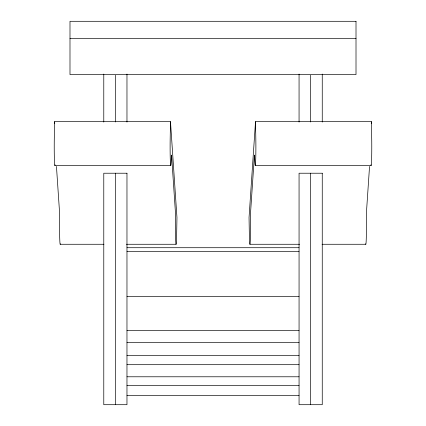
<?xml version="1.0" encoding="UTF-8"?>
<svg xmlns="http://www.w3.org/2000/svg" width="426" height="426" viewBox="0 0 426 426"><rect width="100%" height="100%" fill="white"/><g stroke="black" fill="none" stroke-linecap="round" stroke-linejoin="round"><path stroke-width="0.64" d="M171.614 155.767L175.32 210.716A7.732 0.272 -90 0 1 175.453 219.917A18.707 0.655 -90 0 0 175.81 242.671A18.707 0.655 -90 0 0 176.641 235.003L176.955 217.542L170.485 121.634L54.608 121.634L54.288 139.1A18.707 0.655 90 0 0 54.395 159.122A18.707 0.655 90 0 0 55.071 164.771M170.485 121.634L170.171 139.1A18.707 0.655 90 0 0 170.432 162.908A18.707 0.655 90 0 0 171.284 158.126A7.732 0.272 90 0 1 171.625 155.921M370.929 164.771A18.707 0.655 90 0 0 371.605 159.122A18.707 0.655 90 0 0 371.712 139.1L371.392 121.634L255.515 121.634L249.045 217.542L249.359 235.003A18.707 0.655 -90 0 0 250.19 242.671A18.707 0.655 -90 0 0 250.547 219.917A7.732 0.272 90 0 1 250.68 210.716L254.386 155.767M371.27 123.497L371.392 121.634M369.544 166.428L366.557 210.716A7.732 0.272 90 0 0 366.424 219.917A18.707 0.655 -90 0 1 366.285 238.187A18.707 0.655 -90 0 1 365.662 243.842M69.992 38.558L356.008 38.558M54.885 165.544L170.767 165.544M255.233 165.544L371.115 165.544M60.215 244.268L103.917 244.268M126.431 244.268L176.092 244.268M249.908 244.268L299.569 244.268M322.083 244.268L365.785 244.268M127.023 247.714L299.009 247.714M127.023 251.675L299.009 251.675M127.023 296.347L299.009 296.347M127.023 330.512L299.009 330.512M127.023 342.328L299.009 342.328M127.023 355.577L299.009 355.577M127.023 364.688L299.009 364.688M127.023 376.786L299.009 376.786M127.023 385.589L299.009 385.589M127.023 395.376L299.009 395.376M54.608 121.634L54.73 123.497M56.456 166.428L59.443 210.716A7.732 0.272 -90 0 1 59.576 219.917A18.707 0.655 -90 0 0 59.715 238.187A18.707 0.655 -90 0 0 60.338 243.842M255.515 121.634L255.829 139.1A18.707 0.655 90 0 1 255.568 162.908A18.707 0.655 90 0 1 254.716 158.126A7.732 0.272 -90 0 0 254.375 155.921M322.253 74.087L322.253 122.076M310.66 75.253L310.66 122.001M310.66 173.222L310.66 404.7M299.063 74.087L299.063 122.076M126.969 74.087L126.969 122.076M115.377 75.253L115.377 122.001M115.377 173.222L115.377 404.7M103.779 74.087L103.779 122.076M356.008 21.3L69.992 21.3L69.992 74.577L356.008 74.577L356.008 21.3M126.969 173.222L103.779 173.222L103.779 404.7L126.969 404.7L126.969 173.222M322.253 173.222L299.063 173.222L299.063 404.7L322.253 404.7L322.253 173.222"/></g></svg>
